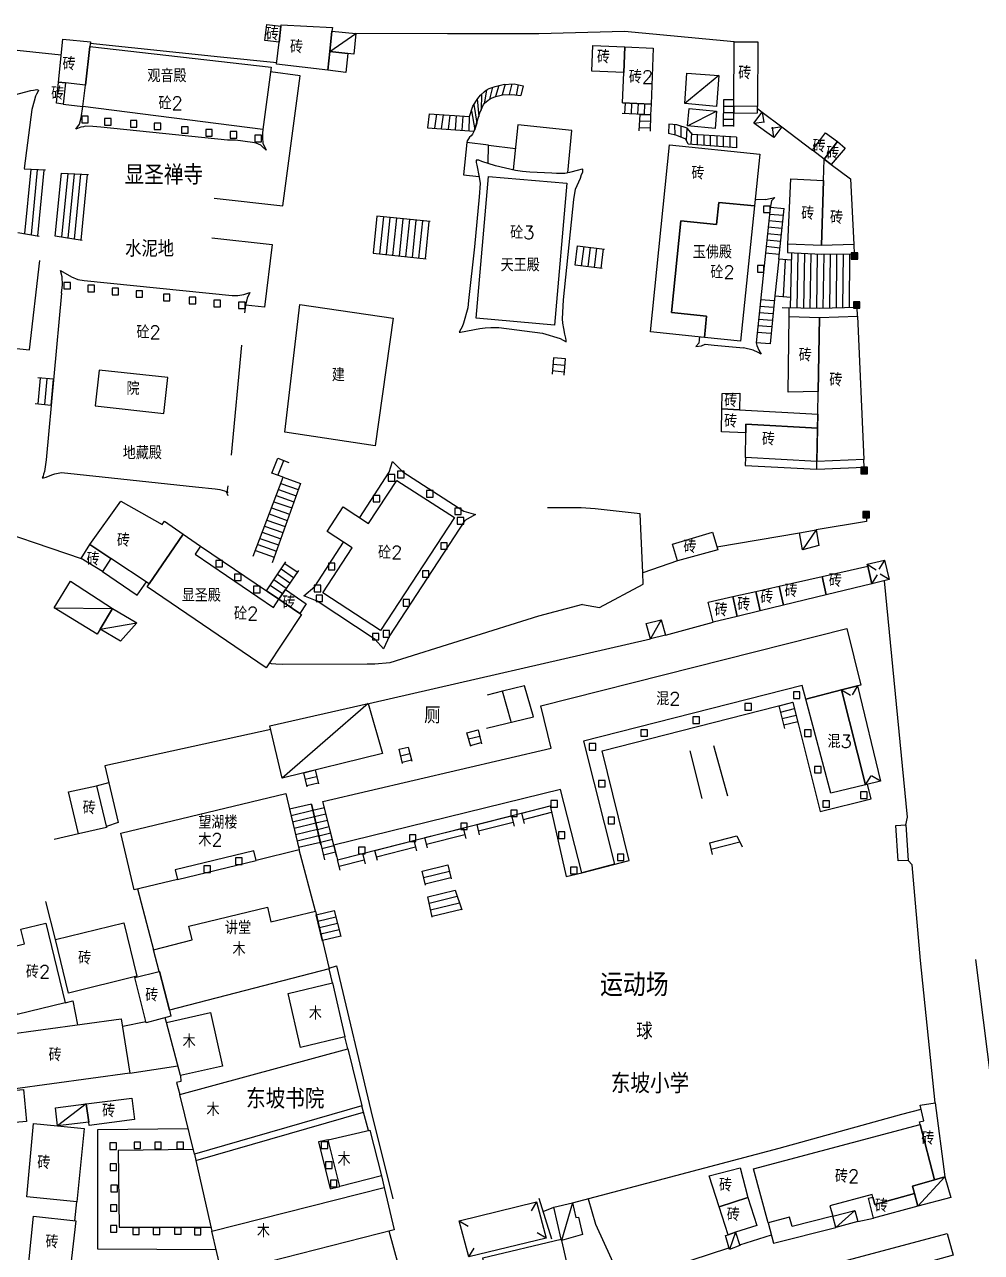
# Model space of a CAD drawing. Header units: millimetres. Extents: x 198 to 1143, y 0 to 936.
# Drawn here: x 834.4 to 980.9, y 233.2 to 421 of the extents above; entities that cross this region are included whole.
import ezdxf

# ---------------------------------------------------------------- set-up
doc = ezdxf.new("R2010")
doc.units = ezdxf.units.MM
doc.layers.add('OldHouse', color=17, linetype='Continuous')
doc.layers.add('Text', color=252, linetype='Continuous')
doc.styles.add('HZ', font='rs.shx', dxfattribs={"width": 0.8, "bigfont": 'hztxt.shx'})
doc.linetypes.add('443', pattern='A,9.4,[169,AAA.SHX,S=1,R=0,X=0,Y=0.15],0.6', length=10)
doc.linetypes.add('444', pattern='A,4.5,[145,AAA.SHX,S=1,R=0,X=0,Y=1],4.5,-0.5,[146,AAA.SHX,S=1,R=0,X=0,Y=0],-0.5', length=10)
doc.linetypes.add('447', pattern='A,8,-1,[148,AAA.SHX,S=1,R=0,X=0,Y=0],-1', length=10)

# ---------------------------------------------------------------- blocks, each defined once
blk = doc.blocks.new('gc291')
blk.add_lwpolyline([(-0.5, -0.5), (0.5, -0.5), (0.5, 0.5), (-0.5, 0.5), (-0.5, -0.5)])
blk = doc.blocks.new('*U1')
at = {"linetype": 'Continuous'}
for points in [[(0, 0), (0.5, 0.5), (-0.5, 0.5)], [(0, 0), (-0.5, 0.5), (-0.5, -0.5)], [(0, 0), (-0.5, -0.5), (0.5, -0.5)], [(0, 0), (0.5, -0.5), (0.5, 0.5)]]:
    blk.add_solid(points, dxfattribs=at)
blk = doc.blocks.new('gc002')
blk.add_lwpolyline([(-0.5, -0.5), (0.5, -0.5), (0.5, 0.5), (-0.5, 0.5), (-0.5, -0.5)])
at = {"linetype": 'Continuous'}
blk.add_blockref('*U1', (0, 0), dxfattribs=at)

msp = doc.modelspace()

# ---------------------------------------------------------------- linework, layer by layer
at = {"layer": 'OldHouse', "linetype": 'Continuous', "flags": 128}
for points in [[(873.63, 420.77), (873.35, 418.31), (871.19, 418.56), (871.49, 421.02)], [(881.44, 420.01), (881.12, 416.89), (880.83, 414.05), (872.96, 414.97), (873.35, 418.31), (873.63, 420.77), (873.65, 420.97), (881.5, 420.56)], [(883.87, 416.61), (881.12, 416.89), (881.44, 420.01), (885.09, 419.63), (884.77, 416.51)], [(844.38, 417.65), (843.7, 411.73), (840.63, 412.08), (839.59, 412.2), (840.25, 418.78), (844.46, 418.36)], [(843.7, 411.73), (844.38, 417.65), (872.12, 414.51), (870.85, 404.96), (843.33, 408.48)], [(926.26, 417.59), (926.11, 413.7), (921.2, 413.89), (921.38, 417.8)], [(926.11, 413.7), (926.26, 417.59), (930.63, 417.41), (930.3, 408.85), (925.93, 409.03)], [(946.66, 418.35), (946.57, 408.49), (942.98, 408.54), (943.01, 418.38)], [(883.87, 416.61), (883.57, 413.7), (880.83, 414.05), (881.12, 416.89)], [(940.65, 413.22), (940.31, 408.48), (935.44, 408.93), (935.78, 413.6)], [(840.63, 412.08), (840.31, 408.86), (839.26, 409), (839.59, 412.2)], [(940.33, 407.77), (940.08, 405.11), (935.86, 405.51), (936.11, 408.17)], [(958.82, 403.12), (956.79, 400.44), (955, 401.8), (957.01, 404.43)], [(946.14, 393.26), (940.66, 393.82), (940.32, 390.44), (934.85, 391), (933.43, 376.97), (938.8, 376.42), (938.47, 373.14), (930.2, 373.99), (933.12, 402.64), (946.96, 401.21)], [(957.88, 399.63), (956.79, 400.44), (958.82, 403.12), (960, 402.13)], [(957.88, 399.63), (960.82, 397.44), (961.32, 387.35), (956.39, 387.22), (956.69, 397.14), (956.79, 400.44)], [(917.38, 396.74), (915.5, 375.05), (903.54, 376.09), (905.42, 397.78)], [(956.69, 397.14), (956.39, 387.22), (951.23, 387.41), (951.68, 397.4)], [(946.14, 393.26), (944, 372.57), (938.47, 373.14), (938.8, 376.42), (933.43, 376.97), (934.85, 391), (940.32, 390.44), (940.66, 393.82)], [(890.79, 376.1), (888.05, 356.57), (874.25, 358.66), (876.53, 378.19)], [(956.07, 376.19), (955.87, 364.87), (951.3, 364.77), (951.42, 376.33), (956.07, 376.2)], [(955.67, 354.18), (955.82, 361.43), (955.89, 364.87), (955.87, 364.87), (956.07, 376.19), (961.88, 376.4), (962.84, 354.5)], [(943.83, 362.08), (941.14, 362.22), (941.17, 364.55), (943.87, 364.61)], [(943.83, 362.08), (955.8, 361.43), (955.77, 359.28), (944.81, 359.86), (944.79, 358.55), (941.09, 358.71), (941.14, 362.22)], [(955.77, 359.28), (955.67, 354.18), (944.74, 354.76), (944.79, 358.55), (944.81, 359.86)], [(900.18, 345.59), (888.86, 328.31), (880.03, 334.09), (884.56, 340.94), (880.7, 343.47), (883.18, 347.25), (887.06, 344.71), (891.39, 351.27)], [(858.64, 343.07), (853.47, 335.45), (847.6, 339.33), (844.37, 341.46), (849.14, 348.11), (855.46, 344.51), (855.81, 345.05)], [(873.33, 333.09), (876.5, 330.94), (876.77, 330.75), (871.38, 322.59), (853.14, 334.98), (853.47, 335.45), (858.64, 343.07), (861.33, 341.24), (860.48, 340), (872.48, 331.85)], [(940.52, 340.64), (934.34, 338.99), (933.57, 341.52), (939.69, 343.37)], [(955.95, 341.3), (953.45, 340.66), (953.01, 343.27), (955.55, 343.7)], [(847.6, 339.33), (846.3, 337.36), (843.07, 339.35), (844.37, 341.46)], [(964.11, 335.47), (957.12, 333.78), (956.49, 336.59), (963.46, 338.15)], [(957.12, 333.78), (950.56, 332.18), (949.91, 335.11), (956.49, 336.59)], [(847.83, 331.7), (845.95, 328.54), (845.49, 327.76), (838.93, 331.79), (841.42, 335.84)], [(876.5, 330.94), (873.33, 333.09), (874.34, 334.58), (877.5, 332.41)], [(950.56, 332.18), (946.99, 331.32), (946.32, 334.3), (949.91, 335.11)], [(943.48, 330.47), (939.82, 329.58), (939.01, 332.66), (942.8, 333.51)], [(946.99, 331.32), (943.48, 330.47), (942.8, 333.51), (946.32, 334.3)], [(845.95, 328.54), (847.83, 331.7), (851.58, 329.51), (849.07, 326.68)], [(932.48, 327.6), (930.18, 327.05), (929.56, 329.41), (931.84, 329.94)], [(961.9, 319.86), (959.44, 319.23), (953.96, 317.83), (953.41, 319.88), (919.97, 311.37), (924.71, 292.57), (919.71, 291.27), (916.42, 303.98), (881.72, 295.46), (880.05, 302.16), (915, 310.33), (913.41, 316.79), (960.27, 328.62), (962.39, 319.98)], [(963.13, 304.71), (957.81, 303.41), (953.96, 317.83), (959.44, 319.23)], [(889.18, 309.51), (873.83, 305.74), (871.94, 313.71), (886.99, 317.15)], [(846.94, 298.16), (842.64, 297.21), (841.1, 303.63), (845.4, 304.57)], [(876.43, 294.75), (869.83, 293.15), (869.48, 294.61), (857.45, 291.71), (857.8, 290.25), (851.18, 288.65), (849.13, 297.29), (874.38, 303.39)], [(856.56, 270.24), (855.05, 276.14), (855.01, 276.13), (854.14, 279.45), (860.03, 281.01), (859.53, 283.1), (871.56, 286), (872.1, 283.76), (878.91, 285.39), (881.03, 276.55)], [(832.92, 270.99), (830.86, 279.52), (831.12, 279.58), (834.38, 280.36), (833.84, 282.61), (837.66, 283.53), (840.6, 271.36), (833.26, 269.59)], [(851.59, 275.43), (841.12, 272.84), (839.1, 281.04), (849.57, 283.62)], [(856.56, 270.24), (856.8, 269.3), (853.02, 268.29), (851.25, 275.23), (855.01, 276.13), (855.05, 276.14)], [(883.41, 266.14), (876.61, 264.53), (874.74, 272.79), (881.55, 274.4)], [(832.48, 258.78), (831.87, 262.62), (831.77, 263.25), (831.26, 266.45), (849.18, 268.89), (850.5, 260.61), (832.58, 258.16)], [(864.7, 261.69), (858.25, 260.23), (856.11, 268.37), (862.84, 269.89)], [(886.04, 255.58), (860.39, 248.23), (858.13, 257.31), (883.86, 264.32)], [(834.66, 253.19), (830.66, 252.84), (830.22, 257.75), (834.24, 258.1)], [(844.23, 253.08), (839.45, 252.54), (839.13, 255.28), (843.84, 255.89)], [(844.23, 253.08), (843.84, 255.89), (850.79, 256.79), (851.24, 253.5), (844.3, 252.61)], [(975.28, 244.75), (973.67, 244.27), (971.5, 252.74), (971.4, 253.13), (972.07, 253.31), (971.51, 255.71), (973.76, 256.05)], [(839.45, 252.54), (843.53, 252.12), (842.38, 240.91), (834.75, 241.69), (835.76, 252.92)], [(889.04, 244.88), (882.63, 243.27), (880.86, 250.42), (887.26, 251.88)], [(973.67, 244.27), (970.33, 243.29), (970.64, 242.18), (964.56, 240.5), (964.25, 241.65), (964.13, 242.06), (957.67, 240.29), (958.1, 238.73), (951.87, 237.12), (951.47, 238.58), (948.24, 237.69), (945.99, 245.94), (971.5, 252.74)], [(945.13, 241.58), (940.72, 240.17), (939.2, 244.9), (943.93, 246.11)], [(971.15, 240.23), (970.64, 242.18), (970.33, 243.29), (973.67, 244.27), (975.28, 244.75), (976.19, 241.58)], [(890.94, 236.61), (864.56, 229.9), (863.07, 236.44), (889.44, 243.13)], [(916.59, 234.98), (916.54, 235.2), (915.42, 240.1), (918.27, 240.76), (918.78, 238.5), (919.17, 238.59), (919.78, 235.94)], [(943.24, 236.26), (942.08, 235.89), (940.72, 240.17), (945.13, 241.58), (946.48, 237.31)], [(971.15, 240.23), (964.36, 238.41), (963.56, 241.47), (964.25, 241.65), (964.56, 240.5), (970.64, 242.18)], [(842.23, 238.01), (841.44, 230.97), (835.03, 231.68), (835.75, 238.73)], [(958.1, 238.73), (961.5, 239.61), (961.94, 237.88), (958.58, 236.98)], [(916.59, 234.98), (918.43, 226.97), (910.36, 225.14), (903.54, 223.59), (902.69, 223.4), (901.28, 228.89), (901, 229.98), (904.86, 230.85), (904.52, 232.35), (916.54, 235.2)], [(942.08, 235.89), (943.24, 236.26), (943.89, 234.24), (942.28, 233.6), (941.68, 235.76)], [(958.93, 226.53), (951.66, 224.53), (951.54, 224.5), (951.26, 225.28), (949.82, 229.21), (975.62, 236.08), (976.55, 232.73), (962.62, 228.89), (962.96, 227.64)]]:
    msp.add_lwpolyline(points, close=True, dxfattribs=at)
at = {"layer": 'OldHouse', "linetype": '443', "flags": 128}
for points in [[(840, 416.33), (806.21, 419.92)], [(943.01, 418.38), (926.21, 419.96), (913.1, 419.61), (899.14, 419.61), (885.09, 419.63)], [(872.98, 415.14), (864.36, 416.05), (844.43, 418.1)], [(840.31, 408.86), (843.33, 408.48)], [(946.57, 408.2), (947.32, 407.63)], [(903.61, 405.94), (903.28, 404.85), (903.12, 404.58), (902.94, 404.26), (902.73, 404), (902.5, 403.77), (902.34, 403.52), (902.16, 403.24), (902.11, 402.95)], [(917.57, 398.33), (918.14, 404.79), (909.88, 405.68), (909.18, 398.79)], [(950.33, 405.35), (955, 401.8)], [(905.4, 402.55), (902.11, 402.95), (901.6, 398.02), (903.94, 397.78)], [(905.37, 399.75), (905.4, 402.55), (909.52, 402.08)], [(802.89, 388.39), (801.39, 374.7), (835.16, 371.25), (836.72, 384.94)], [(766.66, 381.41), (764.2, 353.85), (773.13, 352.69), (782.9, 351.59), (798.66, 349.13), (808.91, 347.56), (826.51, 344.94), (843.07, 339.35)], [(934.34, 338.99), (929.02, 337.14), (928.61, 346.16), (921.73, 346.92), (919.59, 347.08), (914.44, 347.1)], [(963.23, 346.03), (963.27, 345.01), (955.55, 343.7)], [(940.37, 341.14), (953.01, 343.27)], [(846.3, 337.36), (851.6, 333.74), (853.05, 335.74)], [(919.8, 332.29), (922.42, 331.84), (929.1, 335.43), (929.02, 337.14)], [(969.28, 298.57), (969.56, 299.74), (966.02, 335.94)], [(919.8, 332.29), (913.08, 330.49), (890.31, 323.36), (888.01, 323.16), (886.82, 323.16), (873.89, 323.13), (872.85, 323.18), (872.19, 323.23), (871.89, 323.35)], [(932.48, 327.6), (939.82, 329.58)], [(887.07, 317.17), (930.18, 327.05)], [(905.11, 313.36), (912.28, 315.12), (910.93, 319.83), (907.53, 319.05), (905.22, 318.42)], [(908.89, 314.35), (907.53, 319.05)], [(872.07, 313.18), (846.67, 307.63), (848.72, 298.92), (846.91, 298.32)], [(939.86, 310.74), (942, 303)], [(938.13, 302.64), (936.3, 309.89)], [(845.4, 304.57), (847.27, 305.05)], [(842.64, 297.21), (838.93, 296.36)], [(878.91, 285.39), (876.43, 294.75)], [(973.76, 256.05), (971.54, 277.85), (970.25, 292.48), (969.67, 293.14)], [(851.7, 288.78), (854.14, 279.45)], [(839.1, 281.04), (837.65, 286.86)], [(881.01, 276.66), (882.16, 277), (887.4, 254.89), (890.74, 241.35)], [(881.55, 274.4), (881.03, 276.55)], [(840.6, 271.36), (841.8, 271.68), (842.51, 267.98)], [(856.11, 268.37), (855.92, 269.06)], [(849.45, 267.8), (852.97, 268.49)], [(883.86, 264.32), (883.41, 266.14)], [(850.5, 260.61), (857.86, 261.72)], [(858.25, 260.23), (858.3, 259.33), (857.63, 259.15), (858.13, 257.31)], [(887.02, 251.83), (886.28, 254.61)], [(918.27, 240.76), (949.89, 249.14), (968.68, 254.3), (971.65, 255.11)], [(860.63, 247.26), (863.07, 236.44)], [(889.04, 244.88), (889.44, 243.13)], [(842.08, 238.03), (842.38, 240.91)], [(915.11, 235.21), (913.18, 241.42)], [(920.64, 241.39), (921.81, 237.49), (926.32, 227.55)], [(913.79, 239.45), (915.42, 240.1)], [(948.24, 237.69), (949.04, 234.61), (958.58, 236.98)], [(961.94, 237.88), (964.36, 238.41)], [(898.66, 228.16), (892.88, 226.56), (890.18, 236.43)], [(943.86, 234.35), (948.72, 235.84)], [(868.22, 185.7), (877.33, 192.68), (900.72, 200.25), (903.87, 212.16), (903.57, 216.62), (916.59, 222.72), (927.63, 228.38), (936.44, 232.01), (942.2, 233.87)]]:
    msp.add_lwpolyline(points, dxfattribs=at)
at = {"layer": 'OldHouse'}
for points in [[(881.12, 416.89), (885.09, 419.63)], [(940.65, 413.22), (935.44, 408.93)], [(832.84, 410.26), (835.34, 410.91), (835.73, 410.98), (836.03, 411.02), (836.24, 411.07), (836.52, 411), (836.42, 410.72), (836.22, 410.36), (836.08, 410.06), (835.87, 409.3), (835.5, 408.03), (834.35, 399.02)], [(870.85, 404.96), (870.8, 404.41), (870.8, 403.67), (870.85, 402.85), (871.35, 401.78), (870.78, 402.34), (870.55, 402.55), (870.2, 402.73), (869.84, 402.85), (869.28, 402.98), (866.69, 403.33), (865.44, 403.35), (846.08, 405.33), (845.43, 405.38), (844.86, 405.42), (843.64, 405.45), (843.41, 405.38), (843.02, 405.31), (842.24, 404.99), (842.79, 405.77), (843.04, 406.76), (843.33, 408.48)], [(935.86, 405.51), (940.33, 407.77)], [(942.98, 408.54), (942.97, 407.47), (946.56, 407.49), (946.57, 408.49)], [(917.11, 373.63), (916.94, 374.53), (916.8, 375.36), (916.71, 375.98), (916.89, 378.88), (918.48, 394.27), (918.71, 395.81), (919.47, 397.53), (919.65, 398.06), (919.84, 398.45), (919.86, 398.89), (919.52, 398.82), (919.17, 398.75), (917.79, 398.36), (917.1, 398.25), (916.55, 398.22), (915.79, 398.25), (915.1, 398.29), (911.74, 398.43), (910.62, 398.55), (909.56, 398.71), (906.48, 399.4), (904.38, 400.06), (903.92, 400.27), (903.51, 400.25), (903.53, 399.93), (903.62, 399.51), (903.97, 397.65), (904.11, 396.68), (903.97, 394.64), (903.28, 387.02), (902.34, 378.79), (902.24, 377.66), (901.6, 375.36), (901.37, 374.76), (901.16, 374.44), (900.91, 373.96), (901.14, 373.96), (904.06, 374.53), (904.89, 374.63), (905.74, 374.69), (907, 374.67), (913.67, 373.8), (916.39, 372.97), (917.31, 372.46), (917.31, 372.72), (917.22, 373.06), (917.11, 373.63)], [(840.06, 379.94), (840.18, 381.19), (840.13, 382.4), (839.89, 383.39), (841.58, 382.43), (842.55, 382.02), (843.49, 381.86), (866.17, 379.55), (867.03, 379.55), (867.96, 379.71), (868.88, 380.05), (868.44, 379.18), (868.19, 378.09), (868.07, 376.93)], [(840.06, 379.94), (837.68, 354.43)], [(867.59, 371.97), (866.01, 355.12)], [(937.71, 373.22), (937.66, 372.79), (937.59, 372.26), (937.13, 371.77), (938.01, 371.85), (938.57, 372.13), (939.95, 371.99), (944.42, 371.57)], [(845.79, 368.17), (845.21, 362.68), (855.72, 361.53), (856.3, 367.02), (845.79, 368.17)], [(837.68, 354.43), (837.42, 352.63)], [(885.72, 345.59), (890.21, 352.53), (890.72, 354.18), (892.31, 352.58), (901.61, 346.58), (903.4, 346.07), (901.79, 345.13), (890.24, 327.49), (889.33, 325.51), (888.07, 326.93), (879.17, 332.79), (877.14, 333.62), (878.8, 335.07), (883.22, 341.82)], [(944.74, 354.76), (944.72, 353.56), (955.65, 352.98), (955.67, 354.18)], [(955.65, 352.98), (962.89, 353.3), (962.84, 354.5)], [(837.21, 351.94), (837.07, 351.66)], [(837.07, 351.66), (837.29, 351.66)], [(837.3, 352.21), (837.21, 351.94)], [(837.29, 351.66), (837.67, 351.75)], [(837.42, 352.63), (837.3, 352.21)], [(837.67, 351.75), (838.54, 352.11)], [(838.54, 352.11), (839.01, 352.27)], [(839.01, 352.27), (840.03, 352.49)], [(840.03, 352.49), (846.26, 351.82)], [(846.26, 351.82), (860.57, 350.28)], [(860.57, 350.28), (863.54, 349.97)], [(863.54, 349.97), (864.28, 349.87)], [(864.28, 349.87), (864.65, 349.8)], [(864.65, 349.8), (864.99, 349.69)], [(864.99, 349.69), (865.27, 349.57)], [(865.27, 349.57), (865.5, 348.98)], [(865.46, 349.72), (865.57, 350.44)], [(865.5, 349.39), (865.46, 349.72)], [(955.55, 343.7), (953.45, 340.66)], [(861.33, 341.24), (873.33, 333.09)], [(838.93, 331.79), (847.83, 331.7)], [(845.95, 328.54), (851.58, 329.51)], [(931.84, 329.94), (930.18, 327.05)], [(886.99, 317.15), (873.83, 305.74)], [(922.82, 309.91), (952.01, 317.34)], [(952.01, 317.34), (956.17, 300.64)], [(926.94, 293.14), (922.82, 309.91)], [(963.99, 302.55), (963.42, 304.78)], [(956.17, 300.64), (963.99, 302.55)], [(881.72, 295.46), (882.28, 293.23), (914.84, 301.49), (917.32, 290.66), (919.71, 291.27)], [(967.74, 298.5), (969.28, 298.57), (969.67, 293.14), (968.13, 293.07), (967.74, 298.5)], [(857.8, 290.25), (869.83, 293.15)], [(919.71, 291.27), (926.94, 293.14)], [(843.84, 255.89), (839.45, 252.52)], [(860.39, 248.23), (860.63, 247.26), (886.28, 254.61), (886.04, 255.58)], [(859.44, 252.06), (845.54, 251.95), (845.56, 233.7), (863.71, 233.63)], [(880.86, 250.42), (879.4, 250.09)], [(879.4, 250.09), (881.18, 242.89)], [(860.22, 248.92), (848.74, 248.75), (848.89, 237.02), (862.92, 237.06)], [(860.39, 248.23), (860.63, 247.26)], [(971.15, 240.23), (975.28, 244.75)], [(881.18, 242.89), (882.63, 243.27)], [(918.27, 240.76), (916.59, 234.98)], [(958.58, 236.98), (961.5, 239.61)], [(943.24, 236.26), (942.28, 233.6)]]:
    msp.add_lwpolyline(points, dxfattribs=at)
at = {"layer": 'OldHouse', "linetype": '444', "flags": 128}
for points in [[(863.4, 394.44), (873.93, 393.27), (876.58, 413.16), (872.02, 413.77)], [(863.04, 388.39), (872.28, 387.36), (871.11, 377.79), (868.19, 378.09)]]:
    msp.add_lwpolyline(points, dxfattribs=at)
at = {"layer": 'OldHouse', "linetype": 'Continuous', "flags": 128}
for points in [[(896.34, 407.37), (902.51, 406.94), (903.02, 408.53), (903.75, 409.73), (904.16, 410.23), (904.73, 410.72), (905.06, 410.96), (905.49, 411.23), (906.42, 411.56), (907.66, 411.86), (909.32, 411.94), (910.71, 411.66)], [(906.02, 411.42), (905.54, 409.58)], [(906.98, 411.7), (906.5, 410)], [(907.96, 411.88), (907.52, 410.25)], [(908.96, 411.93), (908.58, 410.31)], [(909.94, 411.82), (909.63, 410.24)], [(910.71, 411.66), (910.34, 410.14)], [(896.07, 405.23), (903.2, 404.72), (903.28, 404.85), (904.09, 407.51), (904.66, 408.79), (904.87, 409.04), (905.31, 409.41), (905.56, 409.59), (905.81, 409.75), (906.53, 410.01), (907.56, 410.26), (908.96, 410.33), (910.34, 410.14)], [(903.68, 409.63), (903.92, 406.95)], [(904.33, 410.38), (904.28, 407.94)], [(905.12, 410.99), (904.74, 408.89)], [(902.8, 407.84), (903.31, 404.93)], [(903.17, 408.77), (903.61, 405.94)], [(925.93, 409.03), (930.3, 408.85)], [(926.31, 409.02), (926.24, 407.38)], [(927.31, 408.98), (927.24, 407.34)], [(928.31, 408.93), (928.24, 407.3)], [(929.3, 408.89), (929.24, 407.26)], [(930.3, 408.85), (930.23, 407.21)], [(941.39, 409.5), (941.32, 405.4)], [(942.96, 408.5), (941.38, 408.5)], [(942.96, 409.5), (941.39, 409.5)], [(942.96, 405.4), (942.96, 409.5)], [(950.33, 405.35), (949.1, 403.73), (946.02, 405.91), (947.32, 407.63), (950.33, 405.35)], [(947.32, 407.63), (947.54, 406.05)], [(896.34, 407.37), (896.07, 405.23)], [(897.47, 407.3), (897.13, 405.15)], [(898.47, 407.23), (898.18, 405.08)], [(899.47, 407.16), (899.23, 405)], [(900.46, 407.09), (900.28, 404.93)], [(901.46, 407.02), (901.34, 404.85)], [(902.46, 406.95), (902.39, 404.78)], [(930.23, 407.21), (925.86, 407.4)], [(928.49, 404.78), (928.6, 407.28)], [(928.56, 406.28), (930.19, 406.22)], [(928.6, 407.28), (930.23, 407.21)], [(930.23, 407.21), (930.13, 404.72)], [(933, 405.8), (932.95, 404.35)], [(943.35, 403.78), (936.64, 404.22), (935.83, 405.15), (934.24, 405.66), (933, 405.8)], [(942.96, 406.5), (941.34, 406.5)], [(942.96, 407.5), (941.36, 407.5)], [(946.02, 405.91), (947.6, 406.15)], [(928.51, 405.28), (930.15, 405.22)], [(943.35, 402.18), (935.99, 402.74), (935.59, 403.46), (934.24, 404.06), (932.95, 404.35)], [(933.87, 405.7), (933.93, 404.13)], [(934.84, 405.47), (934.86, 403.79)], [(935.79, 405.16), (935.69, 403.28)], [(936.46, 404.43), (936.37, 402.71)], [(937.36, 404.17), (937.37, 402.63)], [(938.36, 404.1), (938.36, 402.56)], [(939.36, 404.04), (939.36, 402.48)], [(940.35, 403.97), (940.36, 402.41)], [(942.96, 405.5), (941.32, 405.5)], [(941.35, 403.91), (941.35, 402.33)], [(950.33, 405.35), (948.74, 405.13)], [(949.1, 403.73), (948.86, 405.31)], [(942.35, 403.84), (942.35, 402.26)], [(943.35, 403.78), (943.35, 402.18)], [(837.57, 398.74), (834.34, 398.88)], [(835.34, 398.84), (834.39, 389.05)], [(836.34, 398.79), (835.39, 388.88)], [(837.34, 398.75), (836.39, 388.7)], [(839.09, 388.66), (840.05, 398.26)], [(840.05, 398.26), (844.15, 398.07)], [(840.08, 388.5), (841.04, 398.21)], [(841.06, 388.34), (842.03, 398.17)], [(842.05, 388.18), (843.02, 398.12)], [(843.04, 388.02), (844, 398.08)], [(947.82, 394.27), (949.23, 394.57), (948.73, 394.03), (948.52, 392.92), (946.38, 372.32), (946.48, 371.92), (946.79, 371.2), (947.17, 370.58), (946.69, 370.86), (945.92, 371.21), (944.42, 371.57)], [(947.82, 394.27), (946.38, 394.18)], [(948.55, 393.08), (950.65, 392.87)], [(949.85, 385.14), (950.65, 392.87)], [(888.33, 391.72), (887.74, 386.02)], [(896.48, 390.87), (888.33, 391.72)], [(889.33, 391.62), (888.73, 385.92)], [(890.32, 391.51), (889.73, 385.82)], [(891.32, 391.41), (890.72, 385.71)], [(892.31, 391.31), (891.72, 385.61)], [(893.31, 391.2), (892.71, 385.5)], [(894.3, 391.1), (893.71, 385.4)], [(895.3, 390.99), (894.7, 385.3)], [(896.29, 390.89), (895.69, 385.19)], [(950.44, 390.81), (948.32, 390.99)], [(950.54, 391.8), (948.43, 391.98)], [(833.38, 389.22), (836.63, 388.66)], [(950.23, 388.82), (948.12, 389.02)], [(950.33, 389.81), (948.22, 390)], [(843.18, 388), (839.09, 388.66)], [(918.67, 384.2), (919.04, 387.18)], [(919.04, 387.18), (923.18, 386.68)], [(919.66, 384.08), (920.03, 387.06)], [(950.02, 386.83), (947.91, 387.04)], [(950.13, 387.82), (948.02, 388.03)], [(951.2, 387.41), (951.19, 386.13), (956.39, 385.88), (961.39, 385.94)], [(961.32, 387.35), (961.39, 385.94)], [(887.74, 386.02), (895.88, 385.17)], [(920.66, 383.96), (921.02, 386.94)], [(921.65, 383.84), (922.01, 386.82)], [(922.64, 383.71), (923.01, 386.7)], [(949.92, 385.84), (947.81, 386.05)], [(949.85, 385.14), (949.24, 379.51)], [(951.73, 384.95), (949.85, 385.14)], [(951.66, 377.72), (951.84, 386.1)], [(952.66, 377.7), (952.82, 386.05)], [(953.66, 377.68), (953.81, 386.01)], [(954.66, 377.66), (954.8, 385.96)], [(955.66, 377.64), (955.79, 385.91)], [(956.66, 377.65), (956.78, 385.89)], [(957.66, 377.67), (957.76, 385.9)], [(958.66, 377.7), (958.75, 385.91)], [(959.66, 377.72), (959.74, 385.92)], [(960.66, 377.75), (960.73, 385.95)], [(922.81, 383.69), (918.67, 384.2)], [(950.84, 385.04), (950.52, 379.41)], [(949.24, 379.51), (948.51, 372.16)], [(949.24, 379.51), (951.67, 379.32)], [(949.05, 377.73), (946.96, 377.9)], [(949.16, 378.73), (947.07, 378.9)], [(950.36, 377.74), (956.1, 377.64)], [(951.42, 376.33), (951.42, 377.72)], [(956.1, 377.64), (961.82, 377.78)], [(961.88, 376.4), (961.82, 377.78)], [(948.85, 375.74), (946.76, 375.91)], [(948.95, 376.74), (946.86, 376.9)], [(948.64, 373.75), (946.55, 373.91)], [(948.74, 374.75), (946.65, 374.91)], [(948.5, 372.16), (946.38, 372.35)], [(915.35, 370.01), (915.13, 367.52)], [(917.1, 368.86), (915.26, 369.02)], [(917.18, 369.86), (915.35, 370.01)], [(916.97, 367.36), (917.18, 369.86)], [(838.83, 366.75), (836.4, 366.98)], [(836.47, 363), (836.84, 366.94)], [(837.47, 362.91), (837.84, 366.84)], [(838.46, 362.81), (838.83, 366.75)], [(917.01, 367.86), (915.17, 368.02)], [(836.03, 363.04), (838.46, 362.81)], [(872.23, 352.38), (873.16, 354.7)], [(873.16, 354.7), (874.83, 354.03)], [(873.17, 352.04), (874.07, 354.34)], [(869.4, 339.71), (873.97, 351.76)], [(873.97, 351.76), (872.23, 352.38)], [(873.97, 351.76), (876.61, 350.83)], [(876.61, 350.83), (872.31, 338.68)], [(873.26, 349.89), (875.94, 348.94)], [(873.62, 350.83), (876.28, 349.88)], [(872.55, 348.02), (875.28, 347.06)], [(872.91, 348.96), (875.61, 348)], [(871.84, 346.15), (874.61, 345.17)], [(872.2, 347.09), (874.94, 346.11)], [(871.13, 344.28), (873.94, 343.29)], [(871.49, 345.22), (874.28, 344.23)], [(870.42, 342.41), (873.28, 341.4)], [(870.78, 343.35), (873.61, 342.35)], [(869.72, 340.54), (872.61, 339.52)], [(870.07, 341.48), (872.94, 340.46)], [(871.41, 334.39), (874.4, 338.8)], [(876.14, 337.23), (874.22, 338.53)], [(964.11, 335.47), (963.46, 338.15), (963.39, 338.45), (966.01, 339.08), (966.73, 336.11), (964.11, 335.47)], [(963.39, 338.45), (964.76, 337.61)], [(966.01, 339.08), (965.17, 337.71)], [(875.01, 335.57), (873.09, 336.88)], [(876.32, 337.5), (873.33, 333.09)], [(875.57, 336.4), (873.65, 337.7)], [(964.11, 335.47), (964.95, 336.84)], [(966.73, 336.11), (965.36, 336.94)], [(873.33, 333.09), (871.41, 334.39)], [(873.89, 333.92), (871.97, 335.22)], [(874.45, 334.74), (872.53, 336.05)], [(963.13, 304.71), (959.44, 319.23), (961.9, 319.86), (965.43, 305.27), (963.13, 304.71)], [(961.9, 319.86), (961.07, 318.49)], [(959.44, 319.23), (960.81, 318.41)], [(949.88, 316.8), (952.01, 317.34)], [(950.75, 313.33), (949.88, 316.8)], [(950.12, 315.83), (952.25, 316.36)], [(952.01, 317.34), (952.88, 313.84)], [(950.36, 314.86), (952.5, 315.38)], [(950.61, 313.89), (952.74, 314.4)], [(902.1, 312.68), (903.84, 313.11)], [(902.68, 310.56), (902.1, 312.68)], [(902.36, 311.72), (904.07, 312.14)], [(903.84, 313.11), (904.34, 310.97)], [(891.73, 310.14), (893.1, 310.47)], [(892.23, 307.99), (891.73, 310.14)], [(893.1, 310.47), (893.68, 308.35)], [(902.63, 310.75), (904.29, 311.16)], [(891.96, 309.16), (893.37, 309.51)], [(892.18, 308.19), (893.63, 308.54)], [(877.12, 306.55), (878.86, 306.98)], [(877.65, 304.41), (877.12, 306.55)], [(878.86, 306.98), (879.39, 304.84)], [(877.36, 305.58), (879.1, 306)], [(877.6, 304.61), (879.34, 305.03)], [(963.13, 304.71), (963.96, 306.08)], [(965.43, 305.27), (964.06, 306.1)], [(878.3, 301.75), (874.96, 300.97)], [(874.96, 300.97), (876.43, 294.75)], [(878.53, 300.78), (875.19, 299.99)], [(879.75, 295.55), (878.3, 301.75)], [(878.3, 301.75), (880.29, 293.23)], [(880.29, 301.19), (878.53, 300.78)], [(882.17, 293.7), (880.05, 302.16)], [(910.53, 300.39), (914.84, 301.49)], [(914.84, 301.49), (915.2, 299.9)], [(878.76, 299.81), (875.42, 299.02)], [(878.98, 298.83), (875.65, 298.04)], [(880.53, 300.22), (878.76, 299.8)], [(880.77, 299.25), (878.99, 298.82)], [(903.65, 298.65), (908.95, 299.95)], [(903.89, 297.68), (909.19, 298.98)], [(908.95, 299.95), (909.34, 298.37)], [(910.92, 298.81), (910.53, 300.39)], [(910.77, 299.42), (915.06, 300.51)], [(879.21, 297.86), (875.88, 297.06)], [(879.44, 296.88), (876.11, 296.09)], [(881.02, 298.28), (879.22, 297.84)], [(881.26, 297.31), (879.44, 296.87)], [(895.68, 296.63), (901.53, 298.06)], [(895.92, 295.65), (901.77, 297.09)], [(901.53, 298.06), (901.92, 296.49)], [(904.04, 297.07), (903.65, 298.65)], [(939.28, 295.84), (943.43, 296.93)], [(943.43, 296.93), (944.23, 295.21)], [(879.67, 295.91), (876.34, 295.11)], [(881.5, 296.34), (879.67, 295.89)], [(881.75, 295.37), (879.9, 294.91)], [(888.01, 294.68), (893.99, 296.2)], [(888.26, 293.71), (894.23, 295.23)], [(893.99, 296.2), (894.38, 294.63)], [(896.07, 295.05), (895.68, 296.63)], [(939.69, 294.07), (939.28, 295.84)], [(939.5, 294.86), (943.87, 295.98)], [(881.99, 294.4), (880.13, 293.94)], [(882.28, 293.23), (886.14, 294.19)], [(882.68, 291.66), (882.28, 293.23)], [(882.53, 292.26), (886.38, 293.22)], [(886.14, 294.19), (886.53, 292.63)], [(888.41, 293.11), (888.01, 294.68)], [(895.24, 291.48), (899.18, 292.46)], [(895.77, 289.36), (895.24, 291.48)], [(895.48, 290.51), (899.42, 291.5)], [(899.18, 292.46), (899.71, 290.35)], [(895.73, 289.54), (899.66, 290.53)], [(896.1, 287.56), (900.31, 288.61)], [(896.79, 284.47), (896.1, 287.56)], [(896.32, 286.58), (900.63, 287.65)], [(900.31, 288.61), (901.33, 285.56)], [(896.54, 285.6), (900.95, 286.68)], [(896.76, 284.63), (901.27, 285.71)], [(879.05, 284.81), (881.78, 285.46)], [(880.01, 280.81), (879.05, 284.81)], [(879.28, 283.84), (882.03, 284.5)], [(881.78, 285.46), (882.81, 281.48)], [(879.52, 282.86), (882.28, 283.53)], [(879.75, 281.89), (882.53, 282.56)], [(879.98, 280.92), (882.78, 281.59)], [(914.22, 235.35), (902.37, 232.48), (900.9, 238.02), (912.75, 240.89), (914.22, 235.35)], [(912.75, 240.89), (911.93, 239.52)], [(900.9, 238.02), (902.28, 237.2)], [(914.22, 235.35), (912.84, 236.17)], [(902.37, 232.48), (903.19, 233.85)]]:
    msp.add_lwpolyline(points, dxfattribs=at)
at = {"layer": 'OldHouse', "linetype": '447', "flags": 128}
msp.add_lwpolyline([(979.95, 277.98), (983.54, 249.72), (991.95, 249.88), (992.39, 247.31), (1003.89, 248.49)], dxfattribs=at)

# ---------------------------------------------------------------- block references
at = {"layer": 'OldHouse'}
for name, p in [('gc291', (843.64, 406.5)), ('gc291', (847.13, 406.12)), ('gc291', (851.09, 405.83)), ('gc291', (854.75, 405.45)), ('gc291', (858.92, 404.88)), ('gc291', (862.62, 404.46)), ('gc291', (866.37, 404.14)), ('gc291', (870.15, 403.58)), ('gc291', (948.01, 392.74)), ('gc002', (961.44, 385.61)), ('gc291', (947.06, 383.64)), ('gc291', (840.92, 381.07)), ('gc291', (844.58, 380.63)), ('gc291', (848.29, 380.18)), ('gc291', (851.95, 379.8)), ('gc291', (856.13, 379.26)), ('gc291', (860.08, 378.79)), ('gc291', (863.86, 378.34)), ('gc291', (867.66, 378.06)), ('gc002', (961.76, 378.12)), ('gc002', (962.92, 352.81)), ('gc291', (890.55, 351.67)), ('gc291', (891.98, 352.18)), ('gc291', (896.44, 349.23)), ('gc291', (888.25, 348.49)), ('gc291', (900.74, 346.55)), ('gc002', (963.23, 346.03)), ('gc291', (901.11, 345.08)), ('gc291', (898.6, 341.24)), ('gc291', (864.17, 338.55)), ('gc291', (881.39, 338.11)), ('gc291', (867.02, 336.46)), ('gc291', (895.79, 336.96)), ('gc291', (869.93, 334.6)), ('gc291', (879.22, 334.73)), ('gc291', (879.52, 333.23)), ('gc291', (892.83, 332.56)), ('gc291', (888.13, 327.37)), ('gc291', (889.77, 327.8)), ('gc291', (952.59, 318.41)), ('gc291', (945.17, 316.64)), ('gc291', (937.2, 314.6)), ('gc291', (929.23, 312.63)), ('gc291', (954.29, 312.6)), ('gc291', (921.34, 310.53)), ('gc291', (955.82, 307.03)), ('gc291', (922.77, 304.89)), ('gc291', (962.85, 303.12)), ('gc291', (909.3, 300.34)), ('gc291', (915.46, 301.81)), ('gc291', (957.1, 301.77)), ('gc291', (901.66, 298.36)), ('gc291', (924.2, 299.25)), ('gc291', (893.8, 296.56)), ('gc291', (916.6, 297.01)), ('gc291', (886.02, 294.66)), ('gc291', (867.18, 293.02)), ('gc291', (925.64, 293.61)), ('gc291', (862.35, 291.81)), ('gc291', (918.46, 291.6)), ('gc291', (847.94, 249.43)), ('gc291', (851.64, 249.55)), ('gc291', (854.82, 249.53)), ('gc291', (858.21, 249.54)), ('gc291', (880.3, 249.57)), ('gc291', (847.97, 246.23)), ('gc291', (880.97, 246.52)), ('gc291', (881.71, 243.72)), ('gc291', (848.09, 242.96)), ('gc291', (848.02, 239.97)), ('gc291', (848.02, 236.77)), ('gc291', (851.44, 236.42)), ('gc291', (854.59, 236.42)), ('gc291', (857.85, 236.45)), ('gc291', (860.88, 236.39))]:
    msp.add_blockref(name, p, dxfattribs=at)

# ---------------------------------------------------------------- texts
at = {"layer": 'Text', "style": 'HZ'}
for s, height, p in [('砖', 2, (871.34, 418.58)), ('砖', 2, (875.02, 416.63)), ('砖', 2, (922.01, 415.08)), ('砖', 2, (840.19, 414)), ('观音殿', 2, (853.19, 412.19)), ('砖2', 2, (926.89, 412.01)), ('砖', 2, (943.63, 412.63)), ('砖', 2, (838.46, 409.5)), ('砼2', 2, (854.89, 407.99)), ('砖', 2, (955.01, 401.46)), ('砖', 2, (957.1, 400.38)), ('显圣禅寺', 3, (849.71, 396.5)), ('砖', 2, (936.46, 397.3)), ('砖', 2, (953.29, 391.14)), ('砖', 2, (957.69, 390.5)), ('砼3', 2, (908.72, 388.21)), ('水泥地', 2.5, (849.78, 385.47)), ('玉佛殿', 2, (936.68, 385.22)), ('天王殿', 2, (907.26, 383.24)), ('砼2', 2, (939.37, 382.15)), ('砼2', 2, (851.51, 372.96)), ('砖', 2, (952.89, 369.46)), ('建', 2, (881.42, 366.43)), ('院', 2, (850, 364.35)), ('砖', 2, (957.58, 365.67)), ('砖', 2, (941.49, 362.49)), ('砖', 2, (941.48, 359.36)), ('砖', 2, (947.27, 356.61)), ('地藏殿', 2, (849.41, 354.51)), ('砖', 2, (848.52, 341.13)), ('砖', 2, (935.24, 340.16)), ('砖', 2, (843.88, 338.26)), ('砼2', 2, (888.5, 339.27)), ('砖', 2, (957.5, 334.99)), ('显圣殿', 2, (858.45, 332.71)), ('砖', 2, (947.01, 332.43)), ('砖', 2, (950.73, 333.41)), ('砖', 2, (873.84, 331.6)), ('砖', 2, (940.02, 330.48)), ('砖', 2, (943.49, 331.35)), ('砼2', 2, (866.45, 329.92)), ('混2', 2, (931.08, 316.89)), ('厕', 2.5, (895.56, 314.1)), ('混3', 2, (957.29, 310.36)), ('砖', 2, (843.29, 300.21)), ('望湖楼', 2, (860.98, 297.98)), ('木2', 2, (860.98, 295.31)), ('讲堂', 2, (865.06, 281.85)), ('木', 2, (866.22, 278.59)), ('砖', 2, (842.58, 277.23)), ('砖2', 2, (834.6, 275.12)), ('运动场', 3.5, (922.48, 272.35)), ('砖', 2, (852.86, 271.55)), ('木', 2, (877.91, 268.77)), ('球', 2.5, (928.02, 265.79)), ('木', 2, (858.58, 264.48)), ('砖', 2, (838.06, 262.42)), ('东坡小学', 3, (924.13, 257.51)), ('东坡书院', 3, (868.29, 255.17)), ('砖', 2, (846.26, 253.84)), ('木', 2, (862.24, 254.02)), ('砖', 2, (971.66, 249.65)), ('砖', 2, (836.34, 245.93)), ('木', 2, (882.29, 246.47)), ('砖', 2, (940.7, 242.48)), ('砖2', 2, (958.44, 243.84)), ('砖', 2, (964.55, 239.33)), ('砖', 2, (941.88, 237.97)), ('木', 2, (869.96, 235.48)), ('砖', 2, (837.59, 233.81))]:
    msp.add_text(s, height=height, dxfattribs=at).set_placement(p)

doc.saveas('drawing.dxf')
